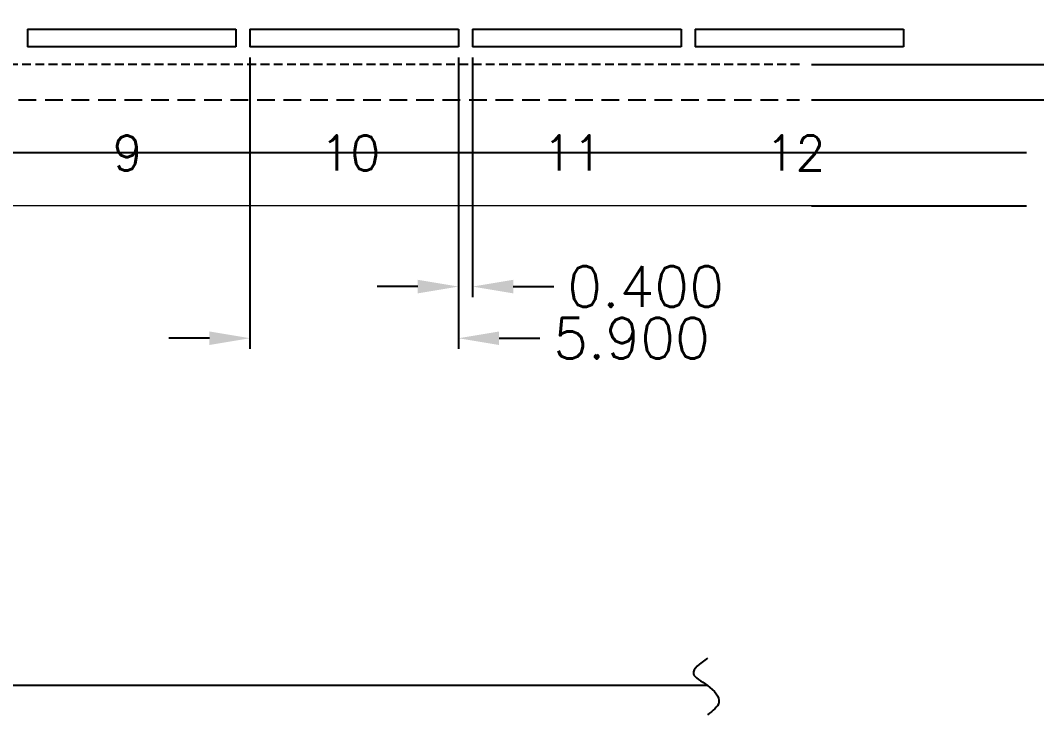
# Model space of a CAD drawing. Header units: inches. Extents: x 5 to 403, y 5 to 265.
# Drawn here: x 130.59 to 159.35, y 129.55 to 149.2 of the extents above; entities that cross this region are included whole.
import ezdxf

# ---------------------------------------------------------------- set-up
doc = ezdxf.new("R2010")
doc.units = ezdxf.units.IN
doc.header["$MEASUREMENT"] = 0
doc.linetypes.add('DASHED', pattern=[0.75, 0.5, -0.25])
doc.linetypes.add('HIDDEN', pattern=[0.375, 0.25, -0.125])
for name, color, linetype in [('1（实线、SECTION图示等）', 7, 'Continuous'), ('DIM(尺寸标注）', 4, 'Continuous'), ('EFFECTIVE AREA（塑封区域）', 4, 'HIDDEN'), ('Tape(胶带、实线）', 4, 'Continuous')]:
    doc.layers.add(name, color=color, linetype=linetype)
doc.styles.add('SIMPLEX', font='SIMPLEX')
doc.styles.get("Standard").update_dxf_attribs({"font": ''})
doc.styles.get('Standard').set_extended_font_data('SimSun')

msp = doc.modelspace()

# ---------------------------------------------------------------- linework, layer by layer
at = {"layer": '1（实线、SECTION图示等）'}
for p, q in [((130.78732, 148.94804, 0.1444), (136.68732, 148.94804, 0.1444)), ((130.78732, 148.94804, 0.1444), (130.78732, 148.44804, 0.1444)), ((136.68732, 148.94804, 0.1444), (136.68732, 148.44804, 0.1444)), ((137.08732, 148.94804, 0.1444), (142.98732, 148.94804, 0.1444)), ((137.08732, 148.94804, 0.1444), (137.08732, 148.44804, 0.1444)), ((142.98732, 148.94804, 0.1444), (142.98732, 148.44804, 0.1444)), ((143.38732, 148.94804, 0.1444), (149.28732, 148.94804, 0.1444)), ((143.38732, 148.94804, 0.1444), (143.38732, 148.44804, 0.1444)), ((149.28732, 148.94804, 0.1444), (149.28732, 148.44804, 0.1444)), ((149.68732, 148.94804, 0.1444), (155.58732, 148.94804, 0.1444)), ((149.68732, 148.94804, 0.1444), (149.68732, 148.44804, 0.1444)), ((155.58732, 148.94804, 0.1444), (155.58732, 148.44804, 0.1444)), ((136.68732, 148.44804, 0.1444), (130.78732, 148.44804, 0.1444)), ((142.98732, 148.44804, 0.1444), (137.08732, 148.44804, 0.1444)), ((149.28732, 148.44804, 0.1444), (143.38732, 148.44804, 0.1444)), ((155.58732, 148.44804, 0.1444), (149.68732, 148.44804, 0.1444))]:
    msp.add_line(p, q, dxfattribs=at)
at = {"layer": '1（实线、SECTION图示等）', "color": 0, "lineweight": 0, "elevation": 0.1444}
msp.add_lwpolyline([(156.68733, 143.94804), (74.53732, 143.94804), (73.53732, 144.94804), (73.53732, 155.44804), (74.13732, 155.44804, 0.41421356), (74.53732, 155.84804), (74.53732, 175.04804, 0.41421356), (74.13732, 175.44804), (73.53732, 175.44804), (73.53732, 190.44804), (74.13732, 190.44804, 0.41421356), (74.53732, 190.84804), (74.53732, 210.04804, 0.41421356), (74.13732, 210.44804), (73.53732, 210.44804), (73.53732, 220.94804), (74.53732, 221.94804), (156.68733, 221.94804)], format="xyb", dxfattribs=at)
at = {"layer": 'DIM(尺寸标注）'}
for p, q in [((137.08732, 148.14804, 0.1444), (137.08732, 139.90214, 0.1444)), ((142.98732, 148.14804, 0.1444), (142.98732, 139.90214, 0.1444)), ((142.98732, 148.14804, 0.1444), (142.98732, 141.3637, 0.1444)), ((143.38732, 148.14804, 0.1444), (143.38732, 141.3637, 0.1444)), ((152.98232, 147.94804, 0.1444), (168.81527, 147.94804, 0.1444)), ((152.98232, 146.94804, 0.1444), (173.32061, 146.94804, 0.1444)), ((111.54932, 145.46004, 0.1444), (159.06184, 145.46004, 0.1444)), ((152.98232, 143.94804, 0.1444), (159.06184, 143.94804, 0.1444)), ((141.83732, 141.6637, 0.1444), (140.68732, 141.6637, 0.1444)), ((144.53732, 141.6637, 0.1444), (145.68732, 141.6637, 0.1444)), ((135.93732, 140.20214, 0.1444), (134.78732, 140.20214, 0.1444)), ((144.13732, 140.20214, 0.1444), (145.28732, 140.20214, 0.1444)), ((150.03732, 130.37498, 0.1444), (129.66034, 130.37498, 0.1444))]:
    msp.add_line(p, q, dxfattribs=at)
msp.add_spline([(150.03732, 131.15355, 0.1444), (149.63776, 130.71271, 0.1444), (150.03732, 130.37498, 0.1444), (150.35992, 129.89782, 0.1444), (150.03732, 129.55049, 0.1444)], degree=3, dxfattribs=at)
for points in [[(141.83732, 141.85537, 0.1444), (141.83732, 141.47203, 0.1444), (142.98732, 141.6637, 0.1444)], [(144.53732, 141.85537, 0.1444), (144.53732, 141.47203, 0.1444), (143.38732, 141.6637, 0.1444)], [(135.93732, 140.3938, 0.1444), (135.93732, 140.01047, 0.1444), (137.08732, 140.20214, 0.1444)], [(144.13732, 140.3938, 0.1444), (144.13732, 140.01047, 0.1444), (142.98732, 140.20214, 0.1444)]]:
    msp.add_solid(points, dxfattribs=at)
at = {"layer": 'EFFECTIVE AREA（塑封区域）', "color": 1}
msp.add_line((152.63732, 147.94804, 0.1444), (78.03732, 147.94804, 0.1444), dxfattribs=at)
at = {"layer": 'Tape(胶带、实线）', "linetype": 'DASHED'}
msp.add_line((73.53732, 146.94804, 0.1444), (152.63732, 146.94804, 0.1444), dxfattribs=at)

# ---------------------------------------------------------------- texts
at = {"layer": 'DIM(尺寸标注）', "char_height": 0.9920638, "attachment_point": 5}
for s, insert in [('{\\Fsimplex|c0;9}', (133.62466, 145.44407, 0.1444)), ('{\\Fsimplex|c134;1\\Fsimplex|c0;0}', (139.92466, 145.44407, 0.1444)), ('{\\Fsimplex|c134;1\\Fsimplex|c0;1}', (146.22466, 145.44407, 0.1444)), ('{\\Fsimplex|c0;12}', (152.52466, 145.44407, 0.1444))]:
    msp.add_mtext(s, dxfattribs=dict(at, insert=insert))
at = {"layer": 'DIM(尺寸标注）', "char_height": 1.15, "attachment_point": 5, "style": 'SIMPLEX'}
for s, insert in [('\\A1;0.400', (148.28732, 141.6637, 0.1444)), ('\\A1;5.900', (147.88732, 140.20214, 0.1444))]:
    msp.add_mtext(s, dxfattribs=dict(at, insert=insert))

doc.saveas('drawing.dxf')
